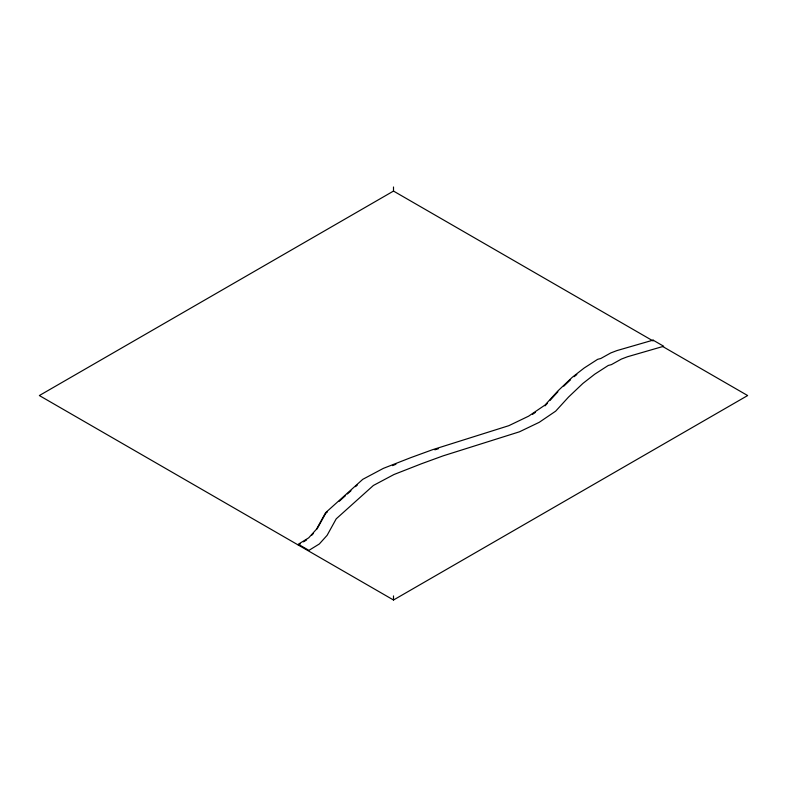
<?xml version="1.0" encoding="UTF-8"?>
<svg xmlns="http://www.w3.org/2000/svg" width="787" height="787" viewBox="0 0 787 787"><rect width="100%" height="100%" fill="white"/><g stroke="black" fill="none" stroke-linecap="round" stroke-linejoin="round"><path stroke-width="1.18" d="M317.053 528.972L325.592 513.527L327.412 511.894M311.819 535.19L313.374 533.468M545.057 405.836L547.467 403.2M549.877 400.553L557.894 391.769M563.807 386.151L570.565 379.737M339.197 501.319L345.542 495.613M347.352 493.99L350.982 490.734M355.517 486.661L357.328 485.038M574.087 376.698L576.832 374.553M532.494 414.365L535.396 412.398M298.312 545.057L300.388 543.778M303.507 541.859L306.625 539.931M653.082 340.132L663.707 346.26L627.495 356.747L621.396 359.069L611.41 364.627L608.272 365.463L594.785 374.159L582.872 383.446L568.519 397.081L555.681 411.148L539.252 422.304L519.459 431.807L443.17 455.84L421.409 463.779L393.982 474.512L373.392 485.461L336.216 518.84L327.117 535.317L319.325 543.974L308.937 550.369L298.312 544.24L308.701 537.836L316.492 529.189L325.592 512.711L362.768 479.332L383.358 468.373L410.784 457.64L432.545 449.711L508.835 425.678L528.628 416.166L545.057 405.02L557.894 390.942L572.247 377.307L584.161 368.021L597.648 359.325L600.786 358.498L610.771 352.94L616.87 350.608L653.082 340.132L653.082 340.948L393.5 191.074L39.35 395.546L393.5 600.009L747.65 395.546L662.644 346.467M392.497 465.619L395.93 464.271M434.867 449.81L438.369 448.738M393.5 186.991L393.5 191.074M393.5 595.926L393.5 600.009"/></g></svg>
